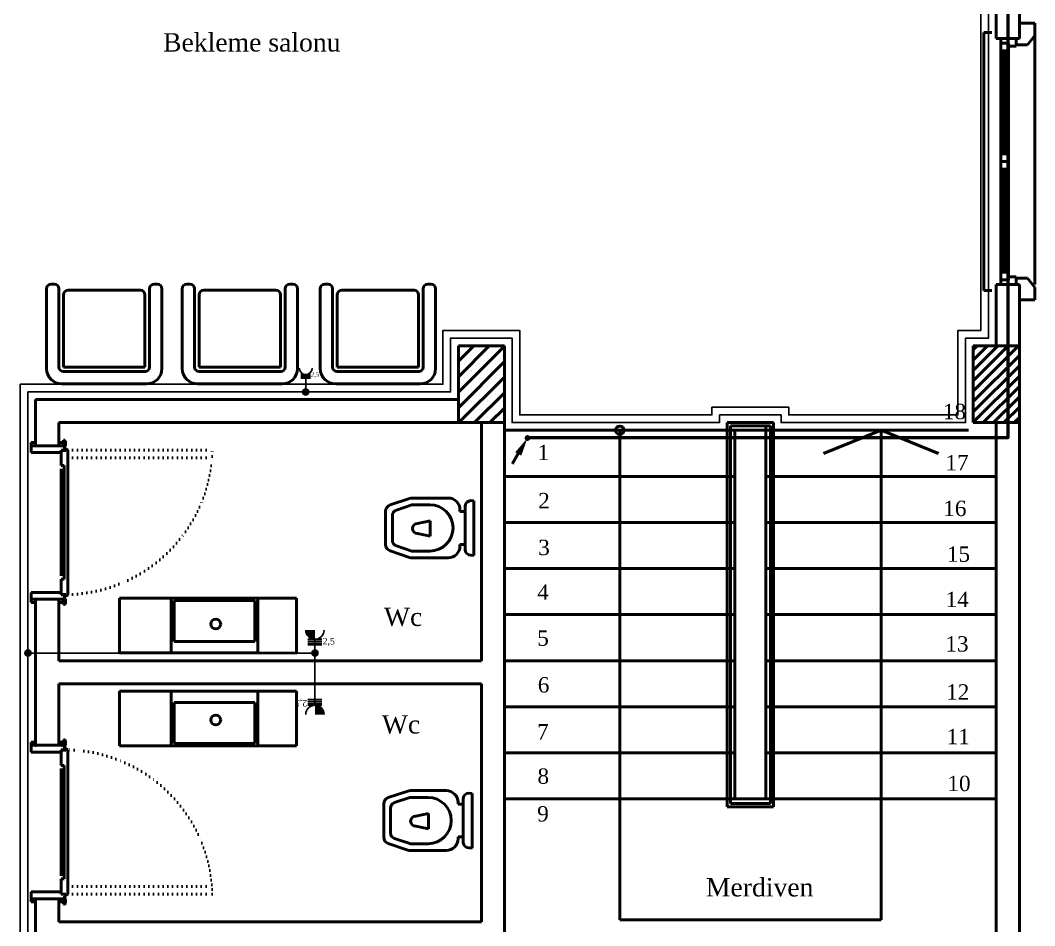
# Model space of a CAD drawing. Header units: millimetres. Extents: x 2046 to 14753, y 2361 to 29276.
# Drawn here: x 7391 to 8051, y 21453 to 22043 of the extents above; entities that cross this region are included whole.
import ezdxf

# ---------------------------------------------------------------- set-up
doc = ezdxf.new("R2010")
doc.units = ezdxf.units.MM
doc.linetypes.add('ACAD_ISO07W100', pattern=[3, 0, -3])
for name, color, linetype, lineweight in [('A.O. DUVAR', 7, 'Continuous', 50), ('KOLON HATTI  0.60 mm', 91, 'Continuous', 53), ('priz', 12, 'Continuous', 25)]:
    doc.layers.add(name, color=color, linetype=linetype, lineweight=lineweight)
doc.layers.add('aydınlatma', color=3, linetype='Continuous')
doc.layers.add('Sorti Kesiti', color=7, linetype='Continuous')
doc.styles.add('A.O. MALZEME', font='times.ttf', dxfattribs={"height": 10})
doc.styles.add('Mimari Yazı', font='times.ttf')

# ---------------------------------------------------------------- blocks, each defined once
blk = doc.blocks.new('*U95')
at = {"layer": 'priz'}
for p, q in [((7.5, 15), (-7.5, 15)), ((-7.5, 12.9), (7.5, 12.9)), ((0, 15), (0, 0)), ((-7.5, 10.9), (7.5, 10.9)), ((-7.5, 8.9), (7.5, 8.9))]:
    blk.add_line(p, q, dxfattribs=at)
at = {"layer": 'priz', "const_width": 10}
blk.add_lwpolyline([(-5, 25, 0.414214), (0, 20, 1)], format="xyb", dxfattribs=at)
at = {"layer": 'priz'}
blk.add_arc((0, 25), 10, 180, 0, dxfattribs=at)
at = {"layer": 'Sorti Kesiti', "style": 'Mimari Yazı'}
blk.add_text('2,5', height=7, dxfattribs=at).set_placement((8.4, 9.3))
blk = doc.blocks.new('*U96')
at = {"layer": 'priz'}
for p, q in [((7.5, 15), (-7.5, 15)), ((-7.5, 12.9), (7.5, 12.9)), ((0, 15), (0, 0)), ((-7.5, 10.9), (7.5, 10.9)), ((-7.5, 8.9), (7.5, 8.9))]:
    blk.add_line(p, q, dxfattribs=at)
at = {"layer": 'priz', "const_width": 10}
blk.add_lwpolyline([(-5, 25, 0.414214), (0, 20, 1)], format="xyb", dxfattribs=at)
at = {"layer": 'priz'}
blk.add_arc((0, 25), 10, 180, 0, dxfattribs=at)
at = {"layer": 'Sorti Kesiti', "style": 'Mimari Yazı'}
blk.add_text('2,5', height=7, dxfattribs=at).set_placement((8.4, 9.3))
blk = doc.blocks.new('*U97')
at = {"layer": 'priz'}
for p, q in [((-5.2, 10.5), (5.2, 10.5)), ((-5.2, 9.2), (5.2, 9.2)), ((-5.2, 7.8), (5.2, 7.8)), ((-5.2, 6.4), (5.2, 6.4)), ((0, 10.5), (0, 0))]:
    blk.add_line(p, q, dxfattribs=at)
blk.add_arc((0, 17.5), 7, 180, 0, dxfattribs=at)
at = {"layer": 'Sorti Kesiti', "style": 'Mimari Yazı'}
blk.add_text('2,5', height=4.9, dxfattribs=at).set_placement((5.4, 8.1))
blk = doc.blocks.new('buat priz')
at = {"layer": 'aydınlatma'}
h = blk.add_hatch(color=1, dxfattribs=at)
h.set_gradient(color1=(153, 27, 30), color2=(248, 153, 30), tint=1)
edge = h.paths.add_edge_path()
edge.add_arc((0, 0), 2, 0, 360)
at = {"layer": 'aydınlatma', "color": 1}
blk.add_circle((0, 0), 2, dxfattribs=at)

msp = doc.modelspace()

# ---------------------------------------------------------------- linework, layer by layer
at = {"layer": 'A.O. DUVAR'}
for p, q in [((8026.152, 22030.858), (8026.152, 22120.858)), ((8041.152, 22120.858), (8041.152, 22030.858)), ((8018.152, 21866.858), (8018.152, 22034.858)), ((8018.152, 22034.858), (8023.152, 22034.858)), ((8018.152, 21866.858), (8018.152, 22034.858)), ((8018.152, 22034.858), (8023.152, 22034.858)), ((8041.152, 22030.858), (8026.152, 22030.858)), ((8039.152, 22030.858), (8029.152, 22030.858)), ((8029.152, 22030.858), (8029.152, 22027.858)), ((8039.152, 22030.858), (8029.152, 22030.858)), ((8029.152, 22030.858), (8029.152, 22027.858)), ((8039.152, 22025.858), (8039.152, 22030.858)), ((8039.152, 22025.858), (8039.152, 22030.858)), ((8051.152, 21870.843), (8051.152, 22032.873)), ((8051.152, 21870.843), (8051.152, 22032.873)), ((8029.152, 22027.858), (8034.152, 22027.858)), ((8029.152, 22027.858), (8029.152, 22022.858)), ((8034.152, 22027.858), (8029.152, 22027.858)), ((8029.152, 22027.858), (8034.152, 22027.858)), ((8029.152, 22027.858), (8029.152, 22022.858)), ((8034.152, 22027.858), (8029.152, 22027.858)), ((8034.152, 22027.858), (8034.152, 22025.858)), ((8034.152, 22022.858), (8034.152, 22027.858)), ((8034.152, 22027.858), (8034.152, 22025.858)), ((8034.152, 22022.858), (8034.152, 22027.858)), ((8034.152, 22025.858), (8039.152, 22025.858)), ((8034.152, 22025.858), (8039.152, 22025.858)), ((8029.152, 22022.858), (8029.152, 21955.858)), ((8029.152, 22022.858), (8034.152, 22022.858)), ((8029.152, 22022.858), (8029.152, 21955.858)), ((8029.152, 22022.858), (8034.152, 22022.858)), ((8030.652, 22022.858), (8030.652, 21955.858)), ((8030.652, 22022.858), (8030.652, 21955.858)), ((8031.652, 22022.858), (8031.652, 21955.858)), ((8031.652, 22022.858), (8031.652, 21955.858)), ((8032.652, 22022.858), (8032.652, 21955.858)), ((8032.652, 22022.858), (8032.652, 21955.858)), ((8034.152, 21955.858), (8034.152, 22022.858)), ((8034.152, 21955.858), (8034.152, 22022.858)), ((8029.152, 21955.858), (8029.152, 21950.858)), ((8034.152, 21955.858), (8029.152, 21955.858)), ((8029.152, 21955.858), (8029.152, 21950.858)), ((8034.152, 21955.858), (8029.152, 21955.858)), ((8034.152, 21950.858), (8034.152, 21955.858)), ((8034.152, 21950.858), (8034.152, 21955.858)), ((8029.152, 21945.858), (8029.152, 21950.858)), ((8029.152, 21950.858), (8034.152, 21950.858)), ((8029.152, 21950.858), (8034.152, 21950.858)), ((8029.152, 21945.858), (8029.152, 21950.858)), ((8029.152, 21950.858), (8034.152, 21950.858)), ((8029.152, 21950.858), (8034.152, 21950.858)), ((8034.152, 21945.858), (8029.152, 21945.858)), ((8029.152, 21878.858), (8029.152, 21945.858)), ((8034.152, 21945.858), (8029.152, 21945.858)), ((8029.152, 21878.858), (8029.152, 21945.858)), ((8030.652, 21878.858), (8030.652, 21945.858)), ((8030.652, 21878.858), (8030.652, 21945.858)), ((8031.652, 21878.858), (8031.652, 21945.858)), ((8031.652, 21878.858), (8031.652, 21945.858)), ((8032.652, 21878.858), (8032.652, 21945.858)), ((8032.652, 21878.858), (8032.652, 21945.858)), ((8034.152, 21950.858), (8034.152, 21945.858)), ((8034.152, 21950.858), (8034.152, 21945.858)), ((8034.152, 21945.858), (8034.152, 21878.858)), ((8034.152, 21945.858), (8034.152, 21878.858)), ((8029.152, 21873.858), (8029.152, 21878.858)), ((8029.152, 21878.858), (8034.152, 21878.858)), ((8029.152, 21873.858), (8029.152, 21878.858)), ((8029.152, 21878.858), (8034.152, 21878.858)), ((8029.152, 21870.858), (8029.152, 21873.858)), ((8029.152, 21873.858), (8034.152, 21873.858)), ((8034.152, 21873.858), (8029.152, 21873.858)), ((8029.152, 21870.858), (8029.152, 21873.858)), ((8029.152, 21873.858), (8034.152, 21873.858)), ((8034.152, 21873.858), (8029.152, 21873.858)), ((8034.152, 21878.858), (8034.152, 21873.858)), ((8034.152, 21878.858), (8034.152, 21873.858)), ((8034.152, 21873.858), (8034.152, 21875.858)), ((8034.152, 21875.858), (8039.152, 21875.858)), ((8034.152, 21873.858), (8034.152, 21875.858)), ((8034.152, 21875.858), (8039.152, 21875.858)), ((8039.152, 21875.858), (8039.152, 21870.858)), ((8039.152, 21875.858), (8039.152, 21870.858)), ((8023.152, 21866.858), (8018.152, 21866.858)), ((8023.152, 21866.858), (8018.152, 21866.858)), ((8026.152, 21830.858), (8026.152, 21870.858)), ((8026.152, 21870.858), (8041.152, 21870.858)), ((8039.152, 21870.858), (8029.152, 21870.858)), ((8039.152, 21870.858), (8029.152, 21870.858)), ((8041.152, 21870.858), (8041.152, 21830.858)), ((7676.152, 21830.858), (7706.152, 21830.858)), ((7676.152, 21780.858), (7676.152, 21830.858)), ((7706.152, 21830.858), (7706.152, 21780.858)), ((8011.152, 21830.858), (8041.152, 21830.858)), ((8011.152, 21780.858), (8011.152, 21830.858)), ((8041.152, 21830.858), (8026.152, 21830.858)), ((8041.152, 21830.858), (8041.152, 21780.858)), ((7401.152, 21765.858), (7401.152, 21795.858)), ((7401.152, 21795.858), (7676.152, 21795.858)), ((7676.152, 21795.858), (7676.152, 21780.858)), ((7676.152, 21780.858), (7416.152, 21780.858)), ((7416.152, 21780.858), (7416.152, 21765.858)), ((7706.152, 21780.858), (7676.152, 21780.858)), ((7691.152, 21625.858), (7691.152, 21780.858)), ((7691.152, 21780.858), (7706.152, 21780.858)), ((7706.152, 21780.858), (7706.152, 21400.858)), ((7851.152, 21780.858), (7881.152, 21780.858)), ((7851.152, 21530.858), (7851.152, 21780.858)), ((7881.152, 21780.858), (7881.152, 21530.858)), ((8041.152, 21780.858), (8011.152, 21780.858)), ((8026.152, 21780.858), (8041.152, 21780.858)), ((8026.152, 21420.858), (8026.152, 21780.858)), ((8041.152, 21780.858), (8041.152, 21420.858)), ((7706.152, 21775.858), (7856.152, 21775.858)), ((7781.152, 21775.858), (7781.152, 21457.295)), ((7853.152, 21778.858), (7879.152, 21778.858)), ((7853.152, 21532.858), (7853.152, 21778.858)), ((7856.152, 21535.858), (7856.152, 21775.858)), ((7856.152, 21775.858), (7876.152, 21775.858)), ((7876.152, 21778.858), (7876.152, 21775.858)), ((7876.152, 21775.858), (7921.152, 21775.858)), ((7876.152, 21535.858), (7876.152, 21775.858)), ((7879.152, 21778.858), (7879.152, 21532.858)), ((7951.152, 21775.858), (7913.652, 21760.858)), ((7921.152, 21775.858), (8008.152, 21775.858)), ((7951.152, 21457.295), (7951.152, 21775.858)), ((7951.152, 21775.858), (7988.652, 21760.858)), ((7398.152, 21765.858), (7398.152, 21767.858)), ((7398.152, 21767.858), (7401.152, 21767.858)), ((7401.152, 21767.858), (7401.152, 21765.858)), ((7419.152, 21767.858), (7416.152, 21767.858)), ((7416.152, 21767.858), (7416.152, 21765.858)), ((7419.152, 21765.858), (7419.152, 21767.858)), ((7419.202, 21765.336), (7419.202, 21769.336)), ((7419.202, 21769.336), (7420.152, 21769.336)), ((7420.152, 21769.336), (7420.652, 21768.836)), ((7420.652, 21768.836), (7420.652, 21765.836)), ((7401.152, 21765.858), (7398.152, 21765.858)), ((7398.152, 21765.858), (7398.152, 21761.358)), ((7398.152, 21761.358), (7417.652, 21761.358)), ((7416.152, 21765.858), (7401.152, 21765.858)), ((7416.152, 21765.858), (7401.152, 21765.858)), ((7419.152, 21765.858), (7416.152, 21765.858)), ((7417.652, 21761.358), (7417.652, 21762.858)), ((7417.652, 21762.858), (7420.652, 21762.858)), ((7417.714, 21762.786), (7417.714, 21759.858)), ((7417.714, 21762.786), (7420.714, 21762.786)), ((7419.152, 21764.911), (7419.152, 21765.858)), ((7420.152, 21764.911), (7419.152, 21764.911)), ((7420.152, 21765.336), (7419.202, 21765.336)), ((7420.652, 21765.836), (7420.152, 21765.336)), ((7420.652, 21764.411), (7420.152, 21764.911)), ((7420.652, 21762.858), (7420.652, 21764.411)), ((7421.214, 21763.411), (7420.714, 21763.411)), ((7420.714, 21763.411), (7420.714, 21762.786)), ((7422.08, 21762.911), (7421.214, 21763.411)), ((7422.08, 21668.858), (7422.08, 21762.911)), ((7417.714, 21759.858), (7417.714, 21752.858)), ((7417.714, 21750.858), (7417.714, 21681.043)), ((7417.718, 21752.858), (7419.714, 21752.858)), ((7419.714, 21752.858), (7419.714, 21679.043)), ((7706.152, 21745.858), (7856.152, 21745.858)), ((7876.152, 21745.858), (7921.152, 21745.858)), ((7921.152, 21745.858), (8026.152, 21745.858)), ((7706.152, 21715.858), (7856.152, 21715.858)), ((7876.152, 21715.858), (7921.152, 21715.858)), ((7921.152, 21715.858), (8026.152, 21715.858)), ((7706.152, 21685.858), (7856.152, 21685.858)), ((7876.152, 21685.858), (7921.152, 21685.858)), ((7921.152, 21685.858), (8026.152, 21685.858)), ((7417.714, 21679.043), (7419.714, 21679.043)), ((7417.714, 21679.043), (7417.714, 21669.043)), ((7398.152, 21670.358), (7417.652, 21670.358)), ((7398.152, 21665.858), (7398.152, 21670.358)), ((7417.652, 21670.358), (7417.652, 21668.858)), ((7417.652, 21668.858), (7420.652, 21668.858)), ((7420.713, 21669.043), (7417.714, 21669.043)), ((7420.652, 21668.858), (7420.652, 21667.381)), ((7420.714, 21668.358), (7420.713, 21669.043)), ((7420.714, 21668.358), (7421.214, 21668.358)), ((7421.214, 21668.358), (7422.08, 21668.858)), ((7398.152, 21665.858), (7398.152, 21663.858)), ((7401.152, 21665.858), (7398.152, 21665.858)), ((7398.152, 21663.858), (7401.152, 21663.858)), ((7416.152, 21665.858), (7401.152, 21665.858)), ((7401.152, 21663.858), (7401.152, 21665.858)), ((7401.152, 21570.858), (7401.152, 21665.858)), ((7401.152, 21665.858), (7416.152, 21665.858)), ((7419.152, 21665.858), (7416.152, 21665.858)), ((7416.152, 21663.858), (7416.152, 21665.858)), ((7416.152, 21665.858), (7416.152, 21625.858)), ((7419.152, 21663.858), (7416.152, 21663.858)), ((7420.152, 21666.881), (7419.152, 21666.881)), ((7419.152, 21666.881), (7419.152, 21665.858)), ((7419.152, 21665.858), (7419.152, 21663.858)), ((7419.202, 21666.381), (7419.202, 21662.381)), ((7420.152, 21666.381), (7419.202, 21666.381)), ((7419.202, 21662.381), (7420.152, 21662.381)), ((7420.652, 21667.381), (7420.152, 21666.881)), ((7420.652, 21665.881), (7420.152, 21666.381)), ((7420.152, 21662.381), (7420.652, 21662.881)), ((7420.652, 21662.881), (7420.652, 21665.881)), ((7706.152, 21655.858), (7856.152, 21655.858)), ((7876.152, 21655.858), (7921.152, 21655.858)), ((7921.152, 21655.858), (8026.152, 21655.858)), ((7416.152, 21625.858), (7691.152, 21625.858)), ((7706.152, 21625.858), (7856.152, 21625.858)), ((7876.152, 21625.858), (7921.152, 21625.858)), ((7921.152, 21625.858), (8026.152, 21625.858)), ((7691.152, 21610.858), (7416.152, 21610.858)), ((7416.152, 21610.858), (7416.152, 21570.858)), ((7691.152, 21455.858), (7691.152, 21610.858)), ((7706.152, 21595.858), (7856.152, 21595.858)), ((7876.152, 21595.858), (7921.152, 21595.858)), ((7921.152, 21595.858), (8026.152, 21595.858)), ((7398.152, 21570.858), (7398.152, 21572.858)), ((7398.152, 21572.858), (7401.152, 21572.858)), ((7398.152, 21570.858), (7398.152, 21566.358)), ((7401.152, 21570.858), (7398.152, 21570.858)), ((7401.152, 21572.858), (7401.152, 21570.858)), ((7416.152, 21570.858), (7401.152, 21570.858)), ((7416.152, 21570.858), (7401.152, 21570.858)), ((7419.152, 21572.858), (7416.152, 21572.858)), ((7416.152, 21572.858), (7416.152, 21570.858)), ((7419.152, 21570.858), (7416.152, 21570.858)), ((7419.152, 21570.858), (7419.152, 21572.858)), ((7419.152, 21569.836), (7419.152, 21570.858)), ((7420.152, 21569.836), (7419.152, 21569.836)), ((7419.202, 21570.336), (7419.202, 21574.336)), ((7419.202, 21574.336), (7420.152, 21574.336)), ((7420.152, 21570.336), (7419.202, 21570.336)), ((7420.152, 21574.336), (7420.652, 21573.836)), ((7420.652, 21570.836), (7420.152, 21570.336)), ((7420.652, 21569.336), (7420.152, 21569.836)), ((7420.652, 21573.836), (7420.652, 21570.836)), ((7420.652, 21567.858), (7420.652, 21569.336)), ((7398.152, 21566.358), (7417.652, 21566.358)), ((7417.652, 21566.358), (7417.652, 21567.858)), ((7417.652, 21567.858), (7420.652, 21567.858)), ((7420.713, 21567.674), (7417.714, 21567.674)), ((7417.714, 21557.674), (7417.714, 21567.674)), ((7420.714, 21568.359), (7420.713, 21567.674)), ((7420.714, 21568.359), (7421.214, 21568.359)), ((7421.214, 21568.359), (7422.08, 21567.859)), ((7422.08, 21567.859), (7422.08, 21473.806)), ((7706.152, 21565.858), (7856.152, 21565.858)), ((7876.152, 21565.858), (7921.152, 21565.858)), ((7921.152, 21565.858), (8026.152, 21565.858)), ((7417.714, 21557.674), (7419.714, 21557.674)), ((7417.714, 21485.858), (7417.714, 21555.674)), ((7419.714, 21483.858), (7419.714, 21557.674)), ((7706.152, 21535.858), (7856.152, 21535.858)), ((7856.152, 21535.858), (7876.152, 21535.858)), ((7876.152, 21535.858), (8026.152, 21535.858)), ((7881.152, 21530.858), (7851.152, 21530.858)), ((7879.152, 21532.858), (7853.152, 21532.858)), ((7417.714, 21476.859), (7417.714, 21483.858)), ((7417.718, 21483.858), (7419.714, 21483.858)), ((7417.714, 21473.931), (7417.714, 21476.859)), ((7398.152, 21475.358), (7417.652, 21475.358)), ((7398.152, 21470.858), (7398.152, 21475.358)), ((7398.152, 21470.858), (7398.152, 21468.858)), ((7401.152, 21470.858), (7398.152, 21470.858)), ((7416.152, 21470.858), (7401.152, 21470.858)), ((7401.152, 21468.858), (7401.152, 21470.858)), ((7401.152, 21355.858), (7401.152, 21470.858)), ((7401.152, 21470.858), (7416.152, 21470.858)), ((7416.152, 21468.858), (7416.152, 21470.858)), ((7419.152, 21470.858), (7416.152, 21470.858)), ((7416.152, 21470.858), (7416.152, 21455.858)), ((7417.652, 21475.358), (7417.652, 21473.858)), ((7417.652, 21473.858), (7420.652, 21473.858)), ((7417.714, 21473.931), (7420.714, 21473.931)), ((7419.152, 21471.806), (7419.152, 21470.858)), ((7420.152, 21471.806), (7419.152, 21471.806)), ((7419.152, 21470.858), (7419.152, 21468.858)), ((7419.202, 21471.381), (7419.202, 21467.381)), ((7420.152, 21471.381), (7419.202, 21471.381)), ((7420.652, 21472.306), (7420.152, 21471.806)), ((7420.652, 21470.881), (7420.152, 21471.381)), ((7420.652, 21473.858), (7420.652, 21472.306)), ((7420.652, 21467.881), (7420.652, 21470.881)), ((7420.714, 21473.306), (7420.714, 21473.931)), ((7421.214, 21473.306), (7420.714, 21473.306)), ((7422.08, 21473.806), (7421.214, 21473.306)), ((7398.152, 21468.858), (7401.152, 21468.858)), ((7419.152, 21468.858), (7416.152, 21468.858)), ((7419.202, 21467.381), (7420.152, 21467.381)), ((7420.152, 21467.381), (7420.652, 21467.881)), ((7781.152, 21457.295), (7951.152, 21457.295)), ((7416.152, 21455.858), (7691.152, 21455.858))]:
    msp.add_line(p, q, dxfattribs=at)
at = {"layer": 'A.O. DUVAR', "ltscale": 100}
for p, q in [((8051.152, 22040.858), (8041.152, 22040.858)), ((8041.152, 22040.858), (8041.152, 22030.858)), ((8051.152, 22040.858), (8041.152, 22040.858)), ((8041.152, 22040.858), (8041.152, 22030.858)), ((8051.152, 22032.873), (8051.152, 22040.858)), ((8051.152, 22032.873), (8051.152, 22040.858)), ((8041.152, 22030.858), (8039.152, 22030.858)), ((8039.152, 22030.858), (8039.152, 22026.858)), ((8041.152, 22030.858), (8039.152, 22030.858)), ((8039.152, 22030.858), (8039.152, 22026.858)), ((8046.354, 22026.858), (8051.152, 22032.873)), ((8046.354, 22026.858), (8051.152, 22032.873)), ((8039.152, 22026.858), (8046.354, 22026.858)), ((8039.152, 22026.858), (8046.354, 22026.858)), ((8039.152, 21870.858), (8039.152, 21874.858)), ((8039.152, 21874.858), (8046.354, 21874.858)), ((8039.152, 21870.858), (8039.152, 21874.858)), ((8039.152, 21874.858), (8046.354, 21874.858)), ((8046.354, 21874.858), (8051.152, 21868.843)), ((8046.354, 21874.858), (8051.152, 21868.843)), ((8041.152, 21870.858), (8039.152, 21870.858)), ((8041.152, 21870.858), (8039.152, 21870.858)), ((8041.152, 21860.858), (8041.152, 21870.858)), ((8041.152, 21860.858), (8041.152, 21870.858)), ((8051.152, 21868.843), (8051.152, 21860.858)), ((8051.152, 21868.843), (8051.152, 21860.858)), ((8051.152, 21860.858), (8041.152, 21860.858)), ((8051.152, 21860.858), (8041.152, 21860.858))]:
    msp.add_line(p, q, dxfattribs=at)
at = {"layer": 'A.O. DUVAR', "linetype": 'Continuous'}
for p, q in [((7408.278, 21868.034), (7408.278, 21816.034)), ((7413.278, 21871.034), (7411.278, 21871.034)), ((7416.278, 21817.034), (7416.278, 21868.034)), ((7469.278, 21867.034), (7422.278, 21867.034)), ((7475.278, 21868.034), (7475.278, 21817.034)), ((7480.278, 21871.034), (7478.278, 21871.034)), ((7483.278, 21816.034), (7483.278, 21868.034)), ((7496.517, 21868.034), (7496.517, 21816.034)), ((7501.517, 21871.034), (7499.517, 21871.034)), ((7504.517, 21817.034), (7504.517, 21868.034)), ((7557.517, 21867.034), (7510.517, 21867.034)), ((7563.517, 21868.034), (7563.517, 21817.034)), ((7568.517, 21871.034), (7566.517, 21871.034)), ((7571.517, 21816.034), (7571.517, 21868.034)), ((7586.343, 21868.034), (7586.343, 21816.034)), ((7591.343, 21871.034), (7589.343, 21871.034)), ((7594.343, 21817.034), (7594.343, 21868.034)), ((7647.343, 21867.034), (7600.343, 21867.034)), ((7653.343, 21868.034), (7653.343, 21817.034)), ((7658.343, 21871.034), (7656.343, 21871.034)), ((7661.343, 21816.034), (7661.343, 21868.034)), ((7419.278, 21864.034), (7419.278, 21817.034)), ((7472.278, 21817.034), (7472.278, 21864.034)), ((7507.517, 21864.034), (7507.517, 21817.034)), ((7560.517, 21817.034), (7560.517, 21864.034)), ((7597.343, 21864.034), (7597.343, 21817.034)), ((7650.343, 21817.034), (7650.343, 21864.034)), ((7419.278, 21817.034), (7472.278, 21817.034)), ((7472.778, 21814.034), (7419.278, 21814.034)), ((7472.278, 21814.034), (7472.778, 21814.034)), ((7507.517, 21817.034), (7560.517, 21817.034)), ((7561.017, 21814.034), (7507.517, 21814.034)), ((7560.517, 21814.034), (7561.017, 21814.034)), ((7597.343, 21817.034), (7650.343, 21817.034)), ((7650.843, 21814.034), (7597.343, 21814.034)), ((7650.343, 21814.034), (7650.843, 21814.034)), ((7418.278, 21806.034), (7470.778, 21806.034)), ((7470.778, 21806.034), (7473.278, 21806.034)), ((7506.517, 21806.034), (7559.017, 21806.034)), ((7559.017, 21806.034), (7561.517, 21806.034)), ((7596.343, 21806.034), (7648.843, 21806.034)), ((7648.843, 21806.034), (7651.343, 21806.034)), ((7631.837, 21727.274), (7644.482, 21731.489)), ((7635.861, 21723.978), (7645.873, 21727.315)), ((7646.221, 21731.771), (7669.528, 21731.771)), ((7646.221, 21727.371), (7657.67, 21727.371)), ((7684.378, 21730.121), (7686.343, 21729.943)), ((7686.343, 21729.943), (7686.343, 21694.303)), ((7628.828, 21701.503), (7628.828, 21723.1)), ((7677.228, 21724.071), (7677.228, 21722.971)), ((7677.228, 21722.971), (7680.528, 21722.971)), ((7680.528, 21698.331), (7680.528, 21726.271)), ((7633.228, 21704.278), (7633.228, 21720.325)), ((7649.649, 21715.209), (7657.899, 21716.859)), ((7657.899, 21716.859), (7657.899, 21706.959)), ((7680.387, 21718.571), (7680.528, 21718.571)), ((7657.899, 21706.959), (7649.649, 21708.609)), ((7680.528, 21701.631), (7677.228, 21701.631)), ((7677.228, 21701.631), (7677.228, 21700.531)), ((7680.528, 21706.031), (7680.387, 21706.031)), ((7644.482, 21693.114), (7631.837, 21697.329)), ((7645.873, 21697.288), (7635.861, 21700.625)), ((7657.67, 21697.231), (7646.221, 21697.231)), ((7686.343, 21694.303), (7684.378, 21694.481)), ((7669.528, 21692.831), (7646.221, 21692.831)), ((7489.31, 21666.62), (7455.67, 21666.62)), ((7455.67, 21666.62), (7455.67, 21630.918)), ((7489.31, 21666.62), (7489.302, 21630.918)), ((7489.31, 21666.62), (7545.779, 21666.607)), ((7491.31, 21665.071), (7491.304, 21638.285)), ((7491.31, 21665.071), (7543.778, 21665.059)), ((7543.778, 21665.059), (7543.773, 21638.273)), ((7545.779, 21666.607), (7545.771, 21630.905)), ((7545.78, 21666.607), (7570.78, 21666.596)), ((7570.78, 21666.596), (7570.763, 21630.893)), ((7491.304, 21638.285), (7543.773, 21638.273)), ((7455.67, 21630.918), (7489.302, 21630.949)), ((7489.302, 21630.949), (7545.771, 21630.936)), ((7570.763, 21630.893), (7545.771, 21630.936)), ((7455.67, 21570.423), (7455.67, 21606.126)), ((7455.67, 21606.126), (7489.302, 21606.094)), ((7489.31, 21570.423), (7489.302, 21606.126)), ((7489.302, 21606.094), (7545.771, 21606.107)), ((7570.763, 21606.15), (7545.771, 21606.107)), ((7545.779, 21570.436), (7545.771, 21606.139)), ((7570.78, 21570.448), (7570.763, 21606.15)), ((7491.304, 21598.758), (7543.773, 21598.77)), ((7491.31, 21571.972), (7491.304, 21598.758)), ((7543.778, 21571.984), (7543.773, 21598.77)), ((7489.31, 21570.423), (7455.67, 21570.423)), ((7489.31, 21570.423), (7545.779, 21570.436)), ((7491.31, 21571.972), (7543.778, 21571.984)), ((7545.78, 21570.436), (7570.78, 21570.448)), ((7630.591, 21536.79), (7643.236, 21541.005)), ((7634.615, 21533.494), (7644.627, 21536.831)), ((7644.975, 21541.288), (7668.283, 21541.288)), ((7644.975, 21536.888), (7656.425, 21536.888)), ((7683.133, 21539.638), (7685.097, 21539.459)), ((7685.097, 21539.459), (7685.097, 21503.819)), ((7627.583, 21511.019), (7627.583, 21532.616)), ((7631.983, 21513.794), (7631.983, 21529.841)), ((7675.983, 21533.588), (7675.983, 21532.488)), ((7675.983, 21532.488), (7679.283, 21532.488)), ((7679.283, 21507.848), (7679.283, 21535.788)), ((7648.403, 21524.726), (7656.653, 21526.376)), ((7656.653, 21526.376), (7656.653, 21516.476)), ((7679.141, 21528.088), (7679.283, 21528.088)), ((7656.653, 21516.476), (7648.403, 21518.126)), ((7644.627, 21506.804), (7634.615, 21510.141)), ((7679.283, 21511.148), (7675.983, 21511.148)), ((7675.983, 21511.148), (7675.983, 21510.048)), ((7679.283, 21515.548), (7679.141, 21515.548)), ((7643.236, 21502.63), (7630.591, 21506.845)), ((7656.425, 21506.748), (7644.975, 21506.748)), ((7685.097, 21503.819), (7683.133, 21503.998)), ((7668.283, 21502.348), (7644.975, 21502.348))]:
    msp.add_line(p, q, dxfattribs=at)
at = {"layer": 'A.O. DUVAR', "linetype": 'Continuous', "ltscale": 10}
for p, q in [((7676.152, 21820.874), (7686.136, 21830.858)), ((7676.152, 21810.772), (7696.239, 21830.858)), ((7676.152, 21800.669), (7706.152, 21830.669)), ((7679.94, 21829.713), (7679.94, 21829.713)), ((7690.043, 21829.713), (7690.043, 21829.713)), ((7700.145, 21829.713), (7700.145, 21829.713)), ((8011.152, 21828.278), (8013.732, 21830.858)), ((8011.152, 21821.543), (8020.468, 21830.858)), ((8011.152, 21814.808), (8027.203, 21830.858)), ((8011.152, 21808.073), (8033.938, 21830.858)), ((8011.152, 21801.338), (8040.673, 21830.858)), ((8014.271, 21828.029), (8014.271, 21828.029)), ((8021.006, 21828.029), (8021.006, 21828.029)), ((8027.741, 21828.029), (8027.741, 21828.029)), ((8034.477, 21828.029), (8034.477, 21828.029)), ((7676.152, 21790.566), (7706.152, 21820.566)), ((7679.94, 21819.61), (7679.94, 21819.61)), ((7684.991, 21824.662), (7684.991, 21824.662)), ((7690.043, 21819.61), (7690.043, 21819.61)), ((7695.094, 21824.662), (7695.094, 21824.662)), ((7700.145, 21819.61), (7700.145, 21819.61)), ((7705.197, 21824.662), (7705.197, 21824.662)), ((8011.152, 21794.602), (8041.152, 21824.602)), ((8014.271, 21821.294), (8014.271, 21821.294)), ((8017.639, 21824.662), (8017.639, 21824.662)), ((8021.006, 21821.294), (8021.006, 21821.294)), ((8024.374, 21824.662), (8024.374, 21824.662)), ((8027.741, 21821.294), (8027.741, 21821.294)), ((8031.109, 21824.662), (8031.109, 21824.662)), ((8034.477, 21821.294), (8034.477, 21821.294)), ((8037.844, 21824.662), (8037.844, 21824.662)), ((7684.991, 21814.559), (7684.991, 21814.559)), ((7695.094, 21814.559), (7695.094, 21814.559)), ((7705.197, 21814.559), (7705.197, 21814.559)), ((8011.152, 21787.867), (8041.152, 21817.867)), ((8014.271, 21814.559), (8014.271, 21814.559)), ((8017.639, 21817.927), (8017.639, 21817.927)), ((8021.006, 21814.559), (8021.006, 21814.559)), ((8024.374, 21817.927), (8024.374, 21817.927)), ((8027.741, 21814.559), (8027.741, 21814.559)), ((8031.109, 21817.927), (8031.109, 21817.927)), ((8034.477, 21814.559), (8034.477, 21814.559)), ((8037.844, 21817.927), (8037.844, 21817.927)), ((7676.547, 21780.858), (7706.152, 21810.463)), ((7679.94, 21809.508), (7679.94, 21809.508)), ((7690.043, 21809.508), (7690.043, 21809.508)), ((7700.145, 21809.508), (7700.145, 21809.508)), ((8011.152, 21781.132), (8041.152, 21811.132)), ((8014.271, 21807.824), (8014.271, 21807.824)), ((8017.639, 21811.192), (8017.639, 21811.192)), ((8021.006, 21807.824), (8021.006, 21807.824)), ((8024.374, 21811.192), (8024.374, 21811.192)), ((8027.741, 21807.824), (8027.741, 21807.824)), ((8031.109, 21811.192), (8031.109, 21811.192)), ((8034.477, 21807.824), (8034.477, 21807.824)), ((8037.844, 21811.192), (8037.844, 21811.192)), ((7684.991, 21804.456), (7684.991, 21804.456)), ((7686.65, 21780.858), (7706.152, 21800.36)), ((7695.094, 21804.456), (7695.094, 21804.456)), ((7705.197, 21804.456), (7705.197, 21804.456)), ((8014.271, 21801.089), (8014.271, 21801.089)), ((8017.614, 21780.858), (8041.152, 21804.397)), ((8017.639, 21804.456), (8017.639, 21804.456)), ((8021.006, 21801.089), (8021.006, 21801.089)), ((8024.374, 21804.456), (8024.374, 21804.456)), ((8027.741, 21801.089), (8027.741, 21801.089)), ((8031.109, 21804.456), (8031.109, 21804.456)), ((8034.477, 21801.089), (8034.477, 21801.089)), ((8037.844, 21804.456), (8037.844, 21804.456)), ((7679.94, 21799.405), (7679.94, 21799.405)), ((7684.991, 21794.354), (7684.991, 21794.354)), ((7690.043, 21799.405), (7690.043, 21799.405)), ((7695.094, 21794.354), (7695.094, 21794.354)), ((7700.145, 21799.405), (7700.145, 21799.405)), ((7705.197, 21794.354), (7705.197, 21794.354)), ((8014.271, 21794.354), (8014.271, 21794.354)), ((8017.639, 21797.721), (8017.639, 21797.721)), ((8021.006, 21794.354), (8021.006, 21794.354)), ((8024.349, 21780.858), (8041.152, 21797.662)), ((8024.374, 21797.721), (8024.374, 21797.721)), ((8027.741, 21794.354), (8027.741, 21794.354)), ((8031.109, 21797.721), (8031.109, 21797.721)), ((8034.477, 21794.354), (8034.477, 21794.354)), ((8037.844, 21797.721), (8037.844, 21797.721)), ((7679.94, 21789.302), (7679.94, 21789.302)), ((7690.043, 21789.302), (7690.043, 21789.302)), ((7696.753, 21780.858), (7706.152, 21790.258)), ((7700.145, 21789.302), (7700.145, 21789.302)), ((8014.271, 21787.618), (8014.271, 21787.618)), ((8017.639, 21790.986), (8017.639, 21790.986)), ((8021.006, 21787.618), (8021.006, 21787.618)), ((8024.374, 21790.986), (8024.374, 21790.986)), ((8027.741, 21787.618), (8027.741, 21787.618)), ((8031.084, 21780.858), (8041.152, 21790.926)), ((8031.109, 21790.986), (8031.109, 21790.986)), ((8034.477, 21787.618), (8034.477, 21787.618)), ((8037.844, 21790.986), (8037.844, 21790.986)), ((7684.991, 21784.251), (7684.991, 21784.251)), ((7695.094, 21784.251), (7695.094, 21784.251)), ((7705.197, 21784.251), (7705.197, 21784.251)), ((8014.271, 21780.883), (8014.271, 21780.883)), ((8017.639, 21784.251), (8017.639, 21784.251)), ((8021.006, 21780.883), (8021.006, 21780.883)), ((8024.374, 21784.251), (8024.374, 21784.251)), ((8027.741, 21780.883), (8027.741, 21780.883)), ((8031.109, 21784.251), (8031.109, 21784.251)), ((8034.477, 21780.883), (8034.477, 21780.883)), ((8037.819, 21780.858), (8041.152, 21784.191)), ((8037.844, 21784.251), (8037.844, 21784.251))]:
    msp.add_line(p, q, dxfattribs=at)
at = {"layer": 'A.O. DUVAR', "linetype": 'ACAD_ISO07W100'}
for p, q in [((7422.08, 21762.911), (7516.08, 21762.911)), ((7422.08, 21757.911), (7516.08, 21757.911)), ((7422.08, 21478.806), (7516.08, 21478.806)), ((7422.08, 21473.806), (7516.08, 21473.806))]:
    msp.add_line(p, q, dxfattribs=at)
at = {"layer": 'A.O. DUVAR'}
msp.add_circle((7781.152, 21775.858), 2.781, dxfattribs=at)
at = {"layer": 'A.O. DUVAR', "linetype": 'Continuous'}
for centre in [(7518.349, 21649.732), (7518.349, 21587.311)]:
    msp.add_circle(centre, 3.181, dxfattribs=at)
for centre, radius, start, end in [((7411.278, 21868.034), 3, 90, 180), ((7413.278, 21868.034), 3, 0, 90), ((7422.278, 21864.034), 3, 90, 180), ((7469.278, 21864.034), 3, 0, 90), ((7478.278, 21868.034), 3, 90, 180), ((7480.278, 21868.034), 3, 0, 90), ((7499.517, 21868.034), 3, 90, 180), ((7501.517, 21868.034), 3, 0, 90), ((7510.517, 21864.034), 3, 90, 180), ((7557.517, 21864.034), 3, 0, 90), ((7566.517, 21868.034), 3, 90, 180), ((7568.517, 21868.034), 3, 0, 90), ((7589.343, 21868.034), 3, 90, 180), ((7591.343, 21868.034), 3, 0, 90), ((7600.343, 21864.034), 3, 90, 180), ((7647.343, 21864.034), 3, 0, 90), ((7656.343, 21868.034), 3, 90, 180), ((7658.343, 21868.034), 3, 0, 90), ((7418.278, 21816.034), 10, 180, 270), ((7419.278, 21817.034), 3, 180, 270), ((7472.278, 21817.034), 3, 270, 0), ((7473.278, 21816.034), 10, 270, 0), ((7506.517, 21816.034), 10, 180, 270), ((7507.517, 21817.034), 3, 180, 270), ((7560.517, 21817.034), 3, 270, 0), ((7561.517, 21816.034), 10, 270, 0), ((7596.343, 21816.034), 10, 180, 270), ((7597.343, 21817.034), 3, 180, 270), ((7650.343, 21817.034), 3, 270, 0), ((7651.343, 21816.034), 10, 270, 0), ((7633.228, 21723.1), 4.4, 108.434949, 180), ((7646.221, 21726.271), 5.5, 90, 108.434949), ((7646.221, 21726.271), 1.1, 90, 108.434949), ((7657.67, 21712.301), 15.07, 270, 90), ((7669.528, 21724.071), 7.7, 0, 90), ((7684.378, 21726.271), 3.85, 90, 180), ((7637.078, 21720.325), 3.85, 108.434949, 180), ((7649.649, 21711.909), 3.3, 90, 270), ((7633.228, 21701.503), 4.4, 180, 251.565051), ((7637.078, 21704.278), 3.85, 180, 251.565051), ((7646.221, 21698.331), 1.1, 251.565051, 270), ((7669.528, 21700.531), 7.7, 270, 0), ((7684.378, 21698.331), 3.85, 180, 270), ((7646.221, 21698.331), 5.5, 251.565051, 270), ((7631.983, 21532.616), 4.4, 108.434949, 180), ((7644.975, 21535.788), 5.5, 90, 108.434949), ((7644.975, 21535.788), 1.1, 90, 108.434949), ((7656.425, 21521.818), 15.07, 270, 90), ((7668.283, 21533.588), 7.7, 0, 90), ((7683.133, 21535.788), 3.85, 90, 180), ((7635.833, 21529.841), 3.85, 108.434949, 180), ((7648.403, 21521.426), 3.3, 90, 270), ((7631.983, 21511.019), 4.4, 180, 251.565051), ((7635.833, 21513.794), 3.85, 180, 251.565051), ((7668.283, 21510.048), 7.7, 270, 0), ((7644.975, 21507.848), 1.1, 251.565051, 270), ((7683.133, 21507.848), 3.85, 180, 270), ((7644.975, 21507.848), 5.5, 251.565051, 270)]:
    msp.add_arc(centre, radius, start, end, dxfattribs=at)
at = {"layer": 'A.O. DUVAR', "linetype": 'ACAD_ISO07W100'}
for centre, start, end in [((7419.848, 21765.141), 271.360046, 358.672043), ((7419.848, 21471.575), 1.327957, 88.639954)]:
    msp.add_arc(centre, 96.258, start, end, dxfattribs=at)
at = {"layer": 'A.O. DUVAR'}
for p in [(7401.152, 21665.858), (7401.152, 21570.858)]:
    msp.add_point(p, dxfattribs=at)
at = {"layer": 'KOLON HATTI  0.60 mm'}
msp.add_line((7711.406, 21753.978), (7715.155, 21760.47), dxfattribs=at)
msp.add_lwpolyline([(7721.152, 22285.858), (7713.652, 22285.858), (7713.652, 22135.858), (7713.652, 22128.358), (8026.152, 22128.358), (8033.652, 22128.358), (8033.652, 21780.858), (8033.652, 21770.858), (7721.152, 21770.858)], dxfattribs=at)
msp.add_lwpolyline([(7715.155, 21760.47, 4.498, 0, 0), (7721.152, 21770.858, 0, 0, 0)], format="xyseb", dxfattribs=at)
at = {"layer": 'KOLON HATTI  0.60 mm', "const_width": 1.874}
msp.add_lwpolyline([(7720.215, 21770.858, 1), (7722.089, 21770.858, 1)], format="xyb", close=True, dxfattribs=at)
at = {"layer": 'priz'}
msp.add_line((7396.152, 21630.858), (7582.837, 21630.858), dxfattribs=at)
for points in [[(7741.144, 22300.858), (7741.144, 22300.858), (7786.144, 22300.858), (7786.144, 22210.858), (7766.144, 22210.858), (7766.144, 22110.858), (7859.853, 22110.858), (7864.853, 22110.858), (7864.853, 22110.858), (8016.152, 22110.858), (8016.152, 21840.858), (8001.152, 21840.858), (8001.152, 21785.858), (7891.152, 21785.858), (7891.152, 21790.858), (7841.152, 21790.858), (7841.152, 21785.858), (7716.152, 21785.858), (7716.152, 21840.858), (7666.152, 21840.858), (7666.152, 21805.858), (7396.152, 21805.858), (7391.152, 21805.858), (7391.152, 21360.858)], [(7741.144, 22275.858), (7761.144, 22275.858), (7761.144, 22235.858), (7741.144, 22235.858), (7741.144, 22115.858), (7854.853, 22115.858), (7859.853, 22115.858), (7859.853, 22115.858), (8021.152, 22115.858), (8021.152, 21835.858), (8006.152, 21835.858), (8006.152, 21780.858), (7886.152, 21780.858), (7886.152, 21785.858), (7846.152, 21785.858), (7846.152, 21780.858), (7711.152, 21780.858), (7711.152, 21835.858), (7671.152, 21835.858), (7671.152, 21800.858), (7396.152, 21800.858), (7396.152, 21365.858), (8021.152, 21365.858), (8021.152, 21190.858)], [(7576.877, 21805.858), (7576.877, 21800.858)], [(7582.837, 21630.858), (7582.837, 21605.858)]]:
    msp.add_lwpolyline(points, dxfattribs=at)

# ---------------------------------------------------------------- block references
at = {"layer": 'priz', "xscale": 0.6, "yscale": 0.6, "zscale": 0.6}
msp.add_blockref('*U97', (7576.877, 21805.858), dxfattribs=at)
at = {"layer": 'priz'}
for p in [(7576.877, 21800.858), (7396.152, 21630.858), (7582.837, 21630.858)]:
    msp.add_blockref('buat priz', p, dxfattribs=at)
at = {"layer": 'priz', "color": 0, "xscale": 0.6, "yscale": 0.6, "zscale": 0.6}
msp.add_blockref('*U96', (7582.837, 21630.858), dxfattribs=at)
at = {"layer": 'priz', "color": 0, "xscale": 0.6, "yscale": 0.6, "zscale": 0.6, "rotation": 180}
msp.add_blockref('*U95', (7582.837, 21605.858), dxfattribs=at)

# ---------------------------------------------------------------- texts
at = {"layer": 'A.O. DUVAR', "style": 'A.O. MALZEME'}
for s, height, p in [('Bekleme salonu', 11.91743, (7484.054, 22022.431, 5.959)), ('18', 10, (7991.388, 21783.087)), ('1', 10, (7727.721, 21756.483)), ('17', 10, (7993.024, 21749.761)), ('2', 10, (7728.099, 21725.083)), ('16', 10, (7991.64, 21720.044)), ('3', 10, (7728.145, 21694.617)), ('15', 10, (7993.989, 21690.276)), ('4', 10, (7727.48, 21665.518)), ('14', 10, (7993.191, 21660.797)), ('Wc', 11.9174, (7627.746, 21648.477)), ('5', 10, (7727.482, 21635.591)), ('13', 10, (7993.025, 21631.832)), ('6', 10, (7727.851, 21605.182)), ('12', 10, (7993.528, 21600.524)), ('Wc', 11.9174, (7626.373, 21578.458)), ('7', 10, (7727.366, 21574.584)), ('11', 10, (7993.863, 21571.508)), ('8', 10, (7727.636, 21545.735)), ('10', 10, (7994.334, 21540.984)), ('9', 10, (7727.447, 21521.229)), ('Merdiven', 11.9174, (7837.22, 21472.437))]:
    msp.add_text(s, height=height, dxfattribs=at).set_placement(p)

doc.saveas('drawing.dxf')
